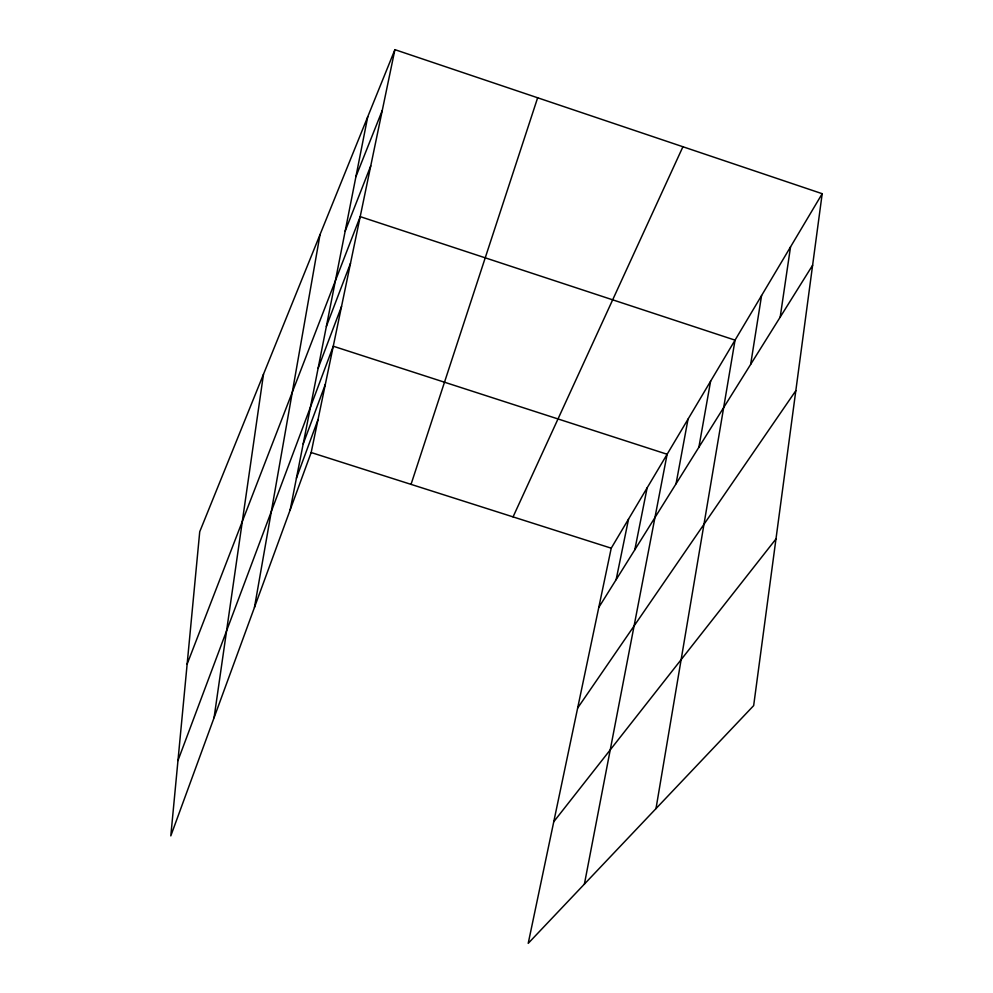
<?xml version="1.0" encoding="UTF-8"?>
<svg xmlns="http://www.w3.org/2000/svg" width="993" height="993" viewBox="0 0 993 993"><rect width="100%" height="100%" fill="white"/><g stroke="black" fill="none" stroke-linecap="round" stroke-linejoin="round"><path stroke-width="1.49" d="M822.192 193.697L753.662 705.613L528.214 943.35L611.229 548.186L822.192 193.697L394.904 49.65L199.73 531.727L170.808 835.883L311.169 452.535L394.904 49.65M214.078 717.703L263.493 374.212M780.188 317.127L790.527 246.909M750.658 364.381L761.581 295.529M656.001 808.6L735.043 340.14L360.198 216.635L187.131 664.118M254.469 607.381L320.031 234.559M698.873 447.26L710.603 381.2M676.047 483.802L688.037 419.12M584.405 884.093L667.122 454.26L333.263 346.222L177.97 760.551M290.167 509.906L367.745 116.715M634.812 549.774L647.126 487.861M616.144 579.651L628.544 519.091M411.04 484.373L537.647 97.773M296.435 478.154L318.008 419.629M303.175 443.97L325.356 384.291M318.095 368.378L341.542 306.378M326.362 326.436L350.492 263.319M345.179 231.121L370.749 165.856M355.916 176.642L382.268 110.422M513.058 516.894L682.923 146.741M598.779 607.443L812.622 265.23M577.653 708.034L795.827 390.696M553.771 821.732L775.98 538.938M311.169 452.535L611.229 548.186"/></g></svg>
